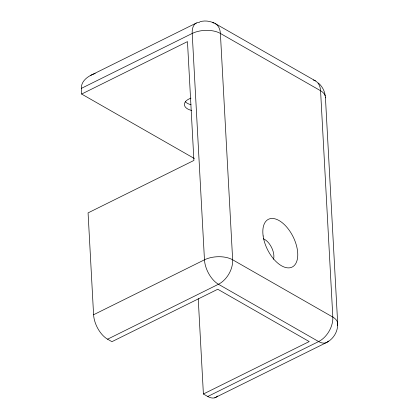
<?xml version="1.0" encoding="UTF-8"?>
<svg xmlns="http://www.w3.org/2000/svg" width="419" height="419" viewBox="0 0 419 419"><rect width="100%" height="100%" fill="white"/><g stroke="black" fill="none" stroke-linecap="round" stroke-linejoin="round"><path stroke-width="0.63" d="M337.641 324.568C337.724 332 333.231 339.081 326.658 342.47L214.753 397.814M94.663 73.665C88.273 75.829 81.066 80.877 81.333 88.388L81.637 94.05L194.353 158.513M196.322 23.04L90.792 75.326M81.333 88.388L192.206 33.452A20.002 10.543 -3.1 0 1 220.394 33.436L320.572 90.734A20.002 10.543 -3.1 0 1 325.422 97.816M81.637 94.05L187.471 41.612L193.908 160.446L88.074 212.883L93.589 314.748A20.002 10.747 63.6 0 0 107.578 339.196L111.931 341.684L217.765 289.251L309.232 341.564L203.398 394.001L198.234 298.668M93.589 314.748L204.467 259.811A20.002 10.543 -3.1 0 1 232.65 259.79L332.827 317.089A20.002 10.543 -3.1 0 1 337.384 325.663M107.578 339.196L218.451 284.26A20.002 13.178 -60.2 0 0 232.65 259.79L220.394 33.436A20.002 13.178 -60.2 0 0 212.779 22.621M203.398 394.001L207.756 396.489L318.629 341.558A20.002 10.747 63.6 0 0 328.433 341.082M94.93 73.571L95.207 73.477M199.795 21.804C204.482 20.311 209.683 20.971 214.088 23.024M215.314 23.626L315.491 80.919M318.32 82.988C322.174 86.209 324.673 90.986 325.233 95.961M337.683 323.473L325.432 97.454M217.561 396.018A20.002 10.747 63.6 0 1 207.756 396.489M199.606 22.39A20.002 10.747 63.6 0 0 192.206 33.452L204.467 259.811A20.002 10.747 63.6 0 0 218.451 284.26L318.629 341.558A20.002 13.178 -60.2 0 0 332.827 317.089L320.572 90.734A20.002 13.178 -60.2 0 0 313.402 80.029M191.006 104.713A13.335 7.029 -3.1 0 1 185.277 101.681M191.546 110.427A13.335 7.029 -3.1 0 1 184.391 104.64A13.335 7.029 -3.1 0 1 190.98 98.14M263.321 238.751A13.335 7.165 63.6 0 1 273.544 259.282M263.137 235.965A26.675 14.33 63.6 0 0 291.713 267.259A26.675 14.33 63.6 0 0 286.02 226.286A26.675 14.33 63.6 0 0 263.137 235.965"/></g></svg>
